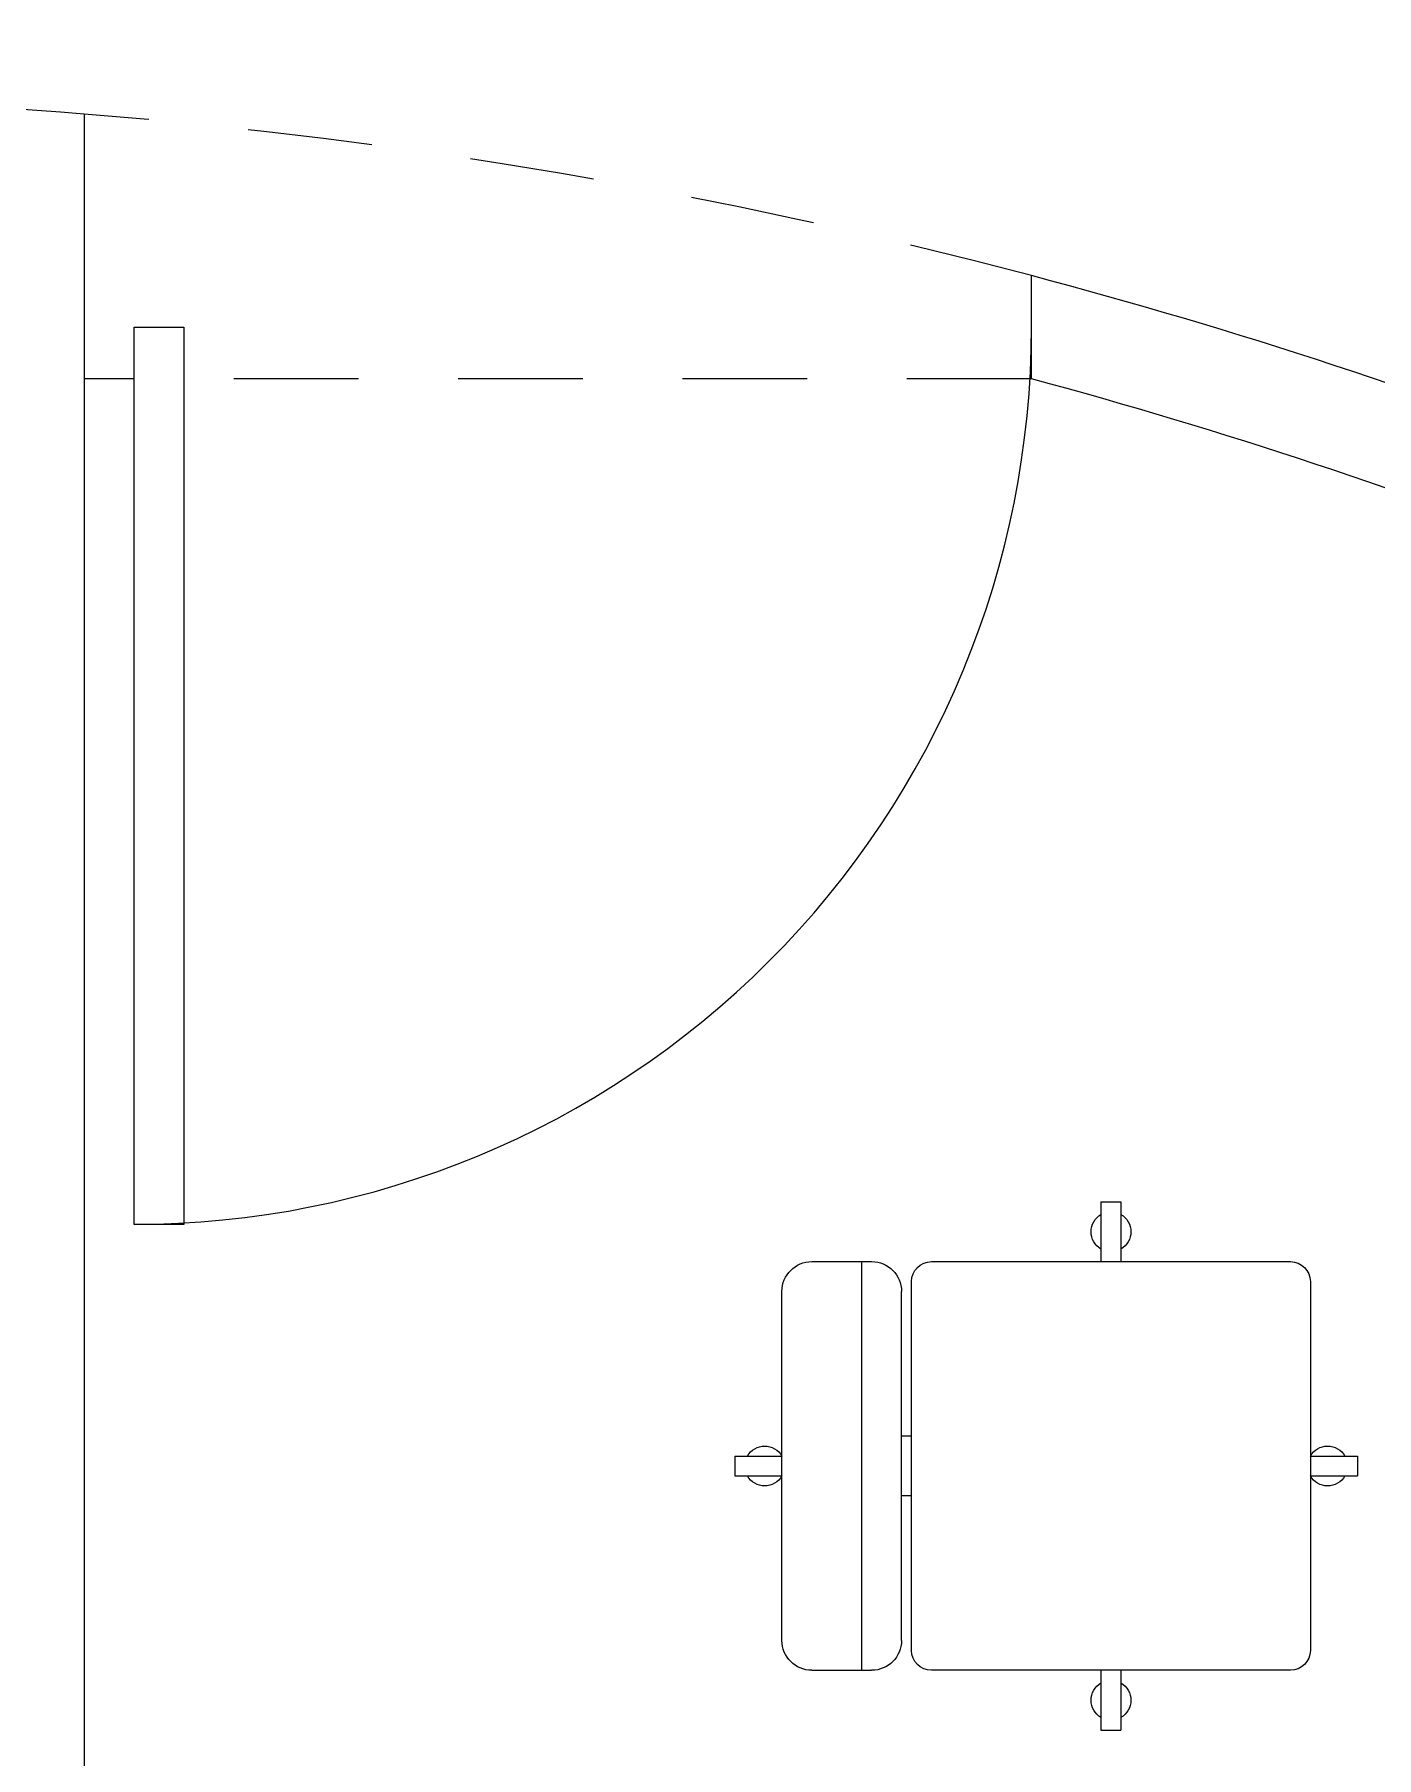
# Model space of a CAD drawing. Header units: metres. Extents: x -22.5 to 67.5, y 0 to 64.7.
# Drawn here: x 38.242 to 39.588, y 36.929 to 38.658 of the extents above; entities that cross this region are included whole.
import ezdxf

# ---------------------------------------------------------------- set-up
doc = ezdxf.new("R2010")
doc.units = ezdxf.units.M
doc.linetypes.add('XREF PB NEURO-ONCOLOGIA$0$CONJUNTO TLAHUAC$0$HIDDEN2', pattern=[0.1875, 0.125, -0.0625])
doc.linetypes.add('XREF PB NEURO-ONCOLOGIA$0$HIDDE150', pattern=[0.24, 0.15, -0.09])
for name, color, linetype in [('XREF PB NEURO-ONCOLOGIA$0$MOBILIARIO', 161, 'Continuous'), ('XREF PB NEURO-ONCOLOGIA$0$PLAFONES', 20, 'XREF PB NEURO-ONCOLOGIA$0$HIDDE150'), ('XREF PB NEURO-ONCOLOGIA$0$PROYECCIÓN', 8, 'XREF PB NEURO-ONCOLOGIA$0$CONJUNTO TLAHUAC$0$HIDDEN2'), ('XREF PB NEURO-ONCOLOGIA$0$PUERTAS', 253, 'Continuous')]:
    doc.layers.add(name, color=color, linetype=linetype)
doc.layers.add('XREF PB NEURO-ONCOLOGIA$0$MUROS DE TABLAROCA', color=150, linetype='Continuous', lineweight=13)

# ---------------------------------------------------------------- blocks, each defined once
blk = doc.blocks.new('XREF PB NEURO-ONCOLOGIA$0$SILLGIRS')
for p, q in [((-0.01, 0.3773), (-0.01, 0.33)), ((-0.01, 0.3773), (0.01, 0.3773)), ((0.01, 0.3773), (0.01, 0.33)), ((0.175, 0.33), (-0.175, 0.33)), ((-0.205, 0.3), (-0.205, 0.24)), ((0.205, 0.3), (0.205, 0.24)), ((0.205, 0.25), (-0.205, 0.25)), ((0.175, 0.21), (-0.175, 0.21)), ((-0.03, 0.2), (-0.03, 0.21)), ((0.03, 0.2), (0.03, 0.21)), ((0.185, 0.2), (-0.185, 0.2)), ((-0.205, 0.18), (-0.205, -0.18)), ((0.205, -0.18), (0.205, 0.18)), ((-0.265, 0.01), (-0.205, 0.01)), ((-0.265, 0.01), (-0.265, -0.01)), ((0.205, 0.01), (0.265, 0.01)), ((0.265, 0.01), (0.265, -0.01)), ((-0.265, -0.01), (-0.205, -0.01)), ((0.205, -0.01), (0.265, -0.01)), ((-0.185, -0.2), (0.185, -0.2)), ((-0.01, -0.2), (-0.01, -0.2473)), ((0.01, -0.2), (0.01, -0.2473)), ((-0.01, -0.2473), (0.01, -0.2473))]:
    blk.add_line(p, q)
for centre, radius, start, end in [((0, 0.3473), 0.02, 120, 240), ((0, 0.3473), 0.02, 300, 60), ((-0.175, 0.3), 0.03, 90, 180), ((0.175, 0.3), 0.03, 0, 90), ((-0.175, 0.24), 0.03, 180, 270), ((0.175, 0.24), 0.03, 270, 0), ((-0.185, 0.18), 0.02, 90, 180), ((0.185, 0.18), 0.02, 0, 90), ((-0.235, 0), 0.02, 30, 150), ((0.235, 0), 0.02, 30, 150), ((-0.235, 0), 0.02, 210, 330), ((0.235, 0), 0.02, 210, 330), ((-0.185, -0.18), 0.02, 180, 270), ((0.185, -0.18), 0.02, 270, 0), ((0, -0.2173), 0.02, 120, 240), ((0, -0.2173), 0.02, 300, 60)]:
    blk.add_arc(centre, radius, start, end)
blk = doc.blocks.new('XREF PB NEURO-ONCOLOGIA')
at = {"layer": 'XREF PB NEURO-ONCOLOGIA$0$MUROS DE TABLAROCA'}
for p, q in [((5.1047, 6.9712), (0.1517, 6.9712)), ((4.8391, 6.0212), (4.9426, 6.0212))]:
    blk.add_line(p, q, dxfattribs=at)
for points in [[(5.1047, 6.9712, 0.070992), (5.0099, 8.4874, -0.056585), (4.8017, 10.9555, -0.016665), (4.8061, 11.0887, -0.012506)], [(4.0517, 4.9562, 0.30365), (4.7449, 5.4199, 0.029454), (4.9426, 6.0212)], [(4.0517, 5.0562, 0.303345), (4.6522, 5.4574, 0.028161), (4.8391, 6.0212)]]:
    blk.add_lwpolyline(points, format="xyb", dxfattribs=at)
at = {"layer": 'XREF PB NEURO-ONCOLOGIA$0$PLAFONES'}
blk.add_lwpolyline([(6.5017, 4.0562, -0.668179), (5.4774, 3.6319, 0.265508), (3.9759, 3.6319, -1.496606), (3.5517, 4.6562), (4.0517, 4.6562, 0.198903), (4.7941, 4.9637, 0.256673), (5.3195, 10.1228, -0.573437), (6.8017, 12.6555), (6.8517, 12.6555, -0.945161), (6.9248, 11.3596, 0.475841), (6.3806, 10.5102, -0.173994), (6.338, 8.8754, 0.527428), (7.2701, 7.5132), (7.8515, 7.5132), (7.8515, 5.7131), (7.5517, 5.7131, 0.414214), (6.5017, 4.6631), (6.5017, 4.0597)], format="xyb", dxfattribs=at)
at = {"layer": 'XREF PB NEURO-ONCOLOGIA$0$PROYECCIÓN'}
blk.add_line((4.8391, 6.0212), (4.8391, 6.9712), dxfattribs=at)
blk.add_lwpolyline([(4.9426, 6.0212, 0.044901), (5.1047, 6.9712)], format="xyb", dxfattribs=at)
at = {"layer": 'XREF PB NEURO-ONCOLOGIA$0$PUERTAS'}
blk.add_lwpolyline([(3.9908, 6.9212), (4.8908, 6.9212), (4.8908, 6.8712), (3.9908, 6.8712), (3.9908, 6.9212, 0.414214), (4.8908, 6.0212)], format="xyb", dxfattribs=at)
at = {"layer": 'XREF PB NEURO-ONCOLOGIA$0$MOBILIARIO', "xscale": -1}
blk.add_blockref('XREF PB NEURO-ONCOLOGIA$0$SILLGIRS', (3.7484, 5.9415, 0), dxfattribs=at)

msp = doc.modelspace()

# ---------------------------------------------------------------- block references
at = {"rotation": 90}
msp.add_blockref('XREF PB NEURO-ONCOLOGIA', (45.2634, 33.4734), dxfattribs=at)

doc.saveas('drawing.dxf')
